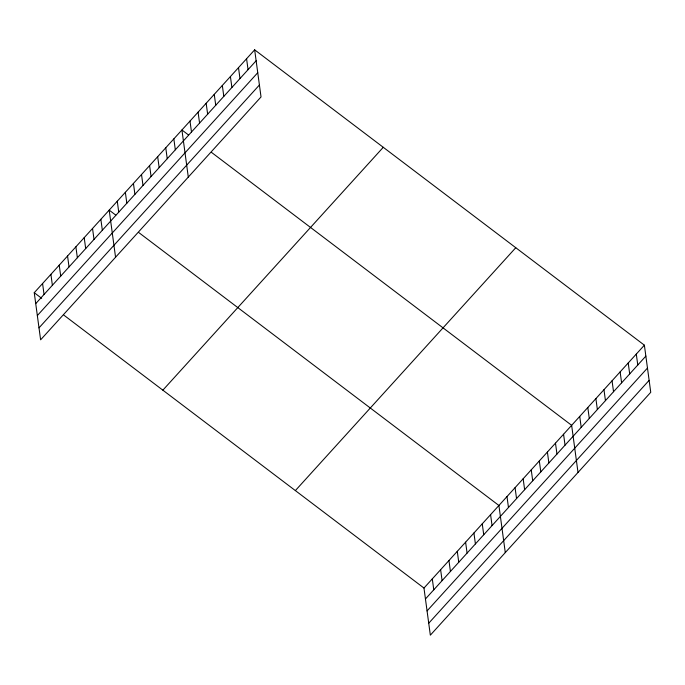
<?xml version="1.0" encoding="UTF-8"?>
<svg xmlns="http://www.w3.org/2000/svg" width="685" height="685" viewBox="0 0 685 685"><rect width="100%" height="100%" fill="white"/><g stroke="black" fill="none" stroke-linecap="round" stroke-linejoin="round"><path stroke-width="1.03" d="M254.657 49.834L261.028 96.945L40.62 339.82L34.25 292.7L254.657 49.834L644.379 345.18L650.75 392.3L430.343 635.166L423.972 588.055L63.928 315.194M35.731 303.626L256.139 60.759M37.341 315.571L257.748 72.704M39.002 327.875L259.418 85.008M162.859 390.167L383.266 147.301M295.363 490.588L515.771 247.713M423.972 588.055L644.379 345.18M425.445 598.981L645.861 356.106M427.063 610.917L647.471 368.05M428.724 623.222L649.132 380.355M188.521 134.979L181.927 129.979L188.298 177.098M211.605 152.472L571.641 425.325L578.012 472.444M115.782 215.124L109.189 210.124L115.559 257.243M138.867 232.617L498.911 505.479L505.282 552.589M34.25 292.7L41.674 298.326M636.296 354.085L637.778 365.011M628.213 362.99L629.695 373.916M620.13 371.895L621.612 382.821M612.056 380.8L613.529 391.726M603.973 389.705L605.446 400.631M595.89 398.61L597.363 409.536M587.807 407.515L589.288 418.449M579.724 416.42L581.205 427.354M563.567 434.239L565.039 445.164M555.484 443.144L556.956 454.069M547.401 452.049L548.873 462.974M539.318 460.954L540.799 471.879M531.235 469.859L532.716 480.784M523.152 478.764L524.633 489.689M515.069 487.669L516.55 498.594M506.994 496.574L508.467 507.499M490.58 514.649L492.061 525.575M482.257 523.828L483.73 534.754M473.926 532.999L475.407 543.924M465.603 542.178L467.084 553.103M457.28 551.348L458.753 562.274M448.949 560.527L450.43 571.453M440.626 569.697L442.099 580.632M432.295 578.876L433.776 589.802M246.574 58.739L248.056 69.664M238.5 67.644L239.973 78.57M230.417 76.549L231.89 87.474M222.334 85.454L223.807 96.379M214.251 94.359L215.732 105.284M206.168 103.264L207.649 114.19M198.085 112.169L199.566 123.094M190.002 121.074L191.483 131.999M173.844 138.884L175.317 149.809M165.761 147.789L167.234 158.715M157.678 156.694L159.16 167.619M149.595 165.599L151.077 176.524M141.512 174.504L142.994 185.429M133.438 183.409L134.911 194.334M125.355 192.314L126.828 203.239M117.272 201.219L118.745 212.144M100.866 219.303L102.339 230.228M92.535 228.473L94.016 239.399M84.212 237.652L85.685 248.578M75.881 246.823L77.362 257.748M67.558 256.002L69.031 266.927M59.227 265.172L60.708 276.106M50.904 274.351L52.377 285.277M42.573 283.53L44.054 294.456"/></g></svg>
